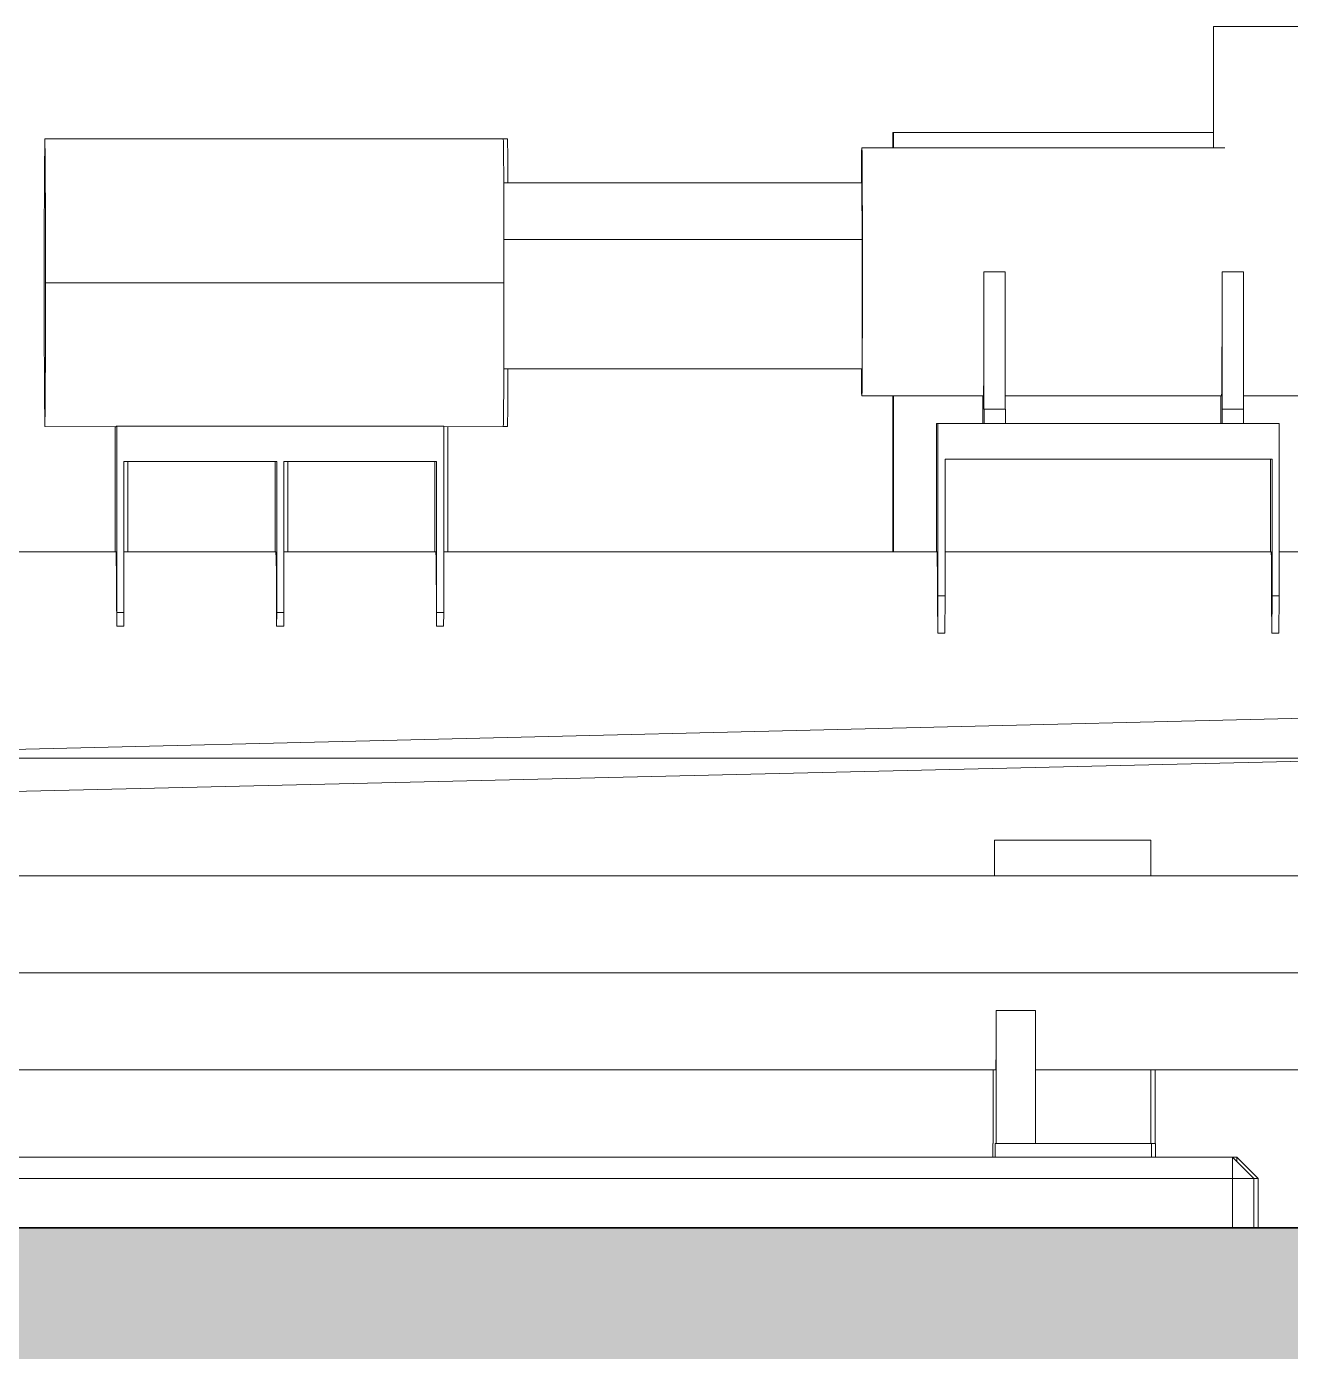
# Model space of a CAD drawing. Header units: centimetres. Extents: x -11896 to 2794, y -437 to 1921.
# Drawn here: x 249.7 to 427.5, y 76.6 to 263 of the extents above; entities that cross this region are included whole.
import ezdxf

# ---------------------------------------------------------------- set-up
doc = ezdxf.new("R2010")
doc.units = ezdxf.units.CM
doc.linetypes.add('Centre', pattern=[3.175, 0.635, -0.475, 1.59, -0.475])
for name, color, linetype, lineweight in [('A-FLOR', 7, 'Continuous', 9), ('A-FLOR-LEVL', 7, 'Continuous', 9), ('A-FLOR-PATT', 7, 'Continuous', 35), ('M-EQPM', 7, 'Continuous', 9), ('M-HVAC-DUCT', 7, 'Continuous', 9)]:
    doc.layers.add(name, color=color, linetype=linetype, lineweight=lineweight)

# ---------------------------------------------------------------- blocks, each defined once
blk = doc.blocks.new('PQ_RVR_EST-01_ZZ_ZZ_MO_T_A_rvt-2-Sección 2-2')
at = {"layer": 'A-FLOR-PATT', "lineweight": 9, "true_color": 0x9a9a9a}
blk.add_hatch(color=253, dxfattribs=at).paths.add_polyline_path([(-115.52, 44), (-115.52, 94), (-5125.17, 94), (-5125.17, 44), (-133.39, 44)])
at = {"layer": 'A-FLOR', "lineweight": 35}
blk.add_line((-327.25, 94), (-1483.52, 94), dxfattribs=at)
blk = doc.blocks.new('bomba 4 - bomba 4-1381577-Sección 2-2')
at = {"layer": 'M-EQPM'}
for p, q in [((-1079.1, 245.97), (-1079.1, 248.1)), ((-1079.1, 245.97), (-1079.1, 248.1)), ((-1079.1, 248.1), (-1078.98, 248.1)), ((-1078.98, 248.1), (-1079.1, 248.1)), ((-1033.99, 248.1), (-1078.98, 248.1)), ((-1078.98, 248.1), (-1078.98, 245.97)), ((-1078.98, 245.97), (-1078.98, 248.1)), ((-1033.99, 248.1), (-1078.98, 248.1)), ((-1198.43, 243.54), (-1198.41, 246.08)), ((-1198.41, 246.08), (-1198.43, 243.54)), ((-1198.41, 246.08), (-1198.39, 247.21)), ((-1198.39, 247.21), (-1198.41, 246.08)), ((-1198.39, 247.21), (-1198.37, 246.83)), ((-1198.37, 246.83), (-1198.39, 247.21)), ((-1133.89, 247.21), (-1198.39, 247.21)), ((-1198.37, 246.83), (-1198.34, 244.98)), ((-1198.34, 244.98), (-1198.37, 246.83)), ((-1133.89, 247.21), (-1133.87, 246.83)), ((-1133.89, 247.21), (-1133.87, 246.83)), ((-1133.87, 246.83), (-1133.84, 244.98)), ((-1133.87, 246.83), (-1133.84, 244.98)), ((-1198.34, 244.98), (-1198.32, 241.8)), ((-1198.32, 241.8), (-1198.34, 244.98)), ((-1133.84, 244.98), (-1133.83, 241.8)), ((-1133.84, 244.98), (-1133.83, 241.8)), ((-1083.5, 244), (-1083.48, 245.47)), ((-1083.48, 245.47), (-1083.5, 244)), ((-1083.48, 245.47), (-1083.46, 245.97)), ((-1083.46, 245.97), (-1083.48, 245.47)), ((-1083.44, 245.97), (-1083.46, 245.97)), ((-1083.46, 245.97), (-1083.44, 245.97)), ((-1083.42, 245.27), (-1083.44, 245.97)), ((-1083.44, 245.97), (-1032.39, 245.97)), ((-1083.42, 245.27), (-1083.44, 245.97)), ((-1083.44, 245.97), (-1032.39, 245.97)), ((-1083.4, 243.2), (-1083.42, 245.27)), ((-1083.4, 243.2), (-1083.42, 245.27)), ((-1198.45, 239.78), (-1198.43, 243.54)), ((-1198.43, 243.54), (-1198.45, 239.78)), ((-1083.51, 241.64), (-1083.5, 244)), ((-1083.5, 244), (-1083.51, 241.64)), ((-1083.39, 239.95), (-1083.4, 243.2)), ((-1083.39, 239.95), (-1083.4, 243.2)), ((-1198.32, 241.8), (-1198.31, 237.52)), ((-1198.31, 237.52), (-1198.32, 241.8)), ((-1133.83, 241.8), (-1133.81, 237.52)), ((-1133.83, 241.8), (-1133.81, 237.52)), ((-1133.82, 241.02), (-1083.46, 241.02)), ((-1133.82, 241.02), (-1083.46, 241.02)), ((-1083.52, 241.02), (-1083.51, 241.64)), ((-1083.51, 241.64), (-1083.52, 241.02)), ((-1083.42, 233.07), (-1083.46, 241.02)), ((-1083.42, 233.07), (-1083.46, 241.02)), ((-1198.46, 235.06), (-1198.45, 239.78)), ((-1198.45, 239.78), (-1198.46, 235.06)), ((-1083.37, 235.77), (-1083.39, 239.95)), ((-1083.37, 235.77), (-1083.39, 239.95)), ((-1198.31, 237.52), (-1198.3, 232.45)), ((-1198.3, 232.45), (-1198.31, 237.52)), ((-1133.81, 237.52), (-1133.8, 232.45)), ((-1133.8, 232.45), (-1133.81, 237.52)), ((-1198.47, 229.74), (-1198.46, 235.06)), ((-1198.46, 235.06), (-1198.47, 229.74)), ((-1083.37, 231), (-1083.37, 235.77)), ((-1083.37, 231), (-1083.37, 235.77)), ((-1133.8, 233.07), (-1083.42, 233.07)), ((-1133.8, 233.07), (-1083.42, 233.07)), ((-1083.42, 214.87), (-1083.42, 233.07)), ((-1083.42, 214.87), (-1083.42, 233.07)), ((-1198.3, 232.45), (-1198.3, 226.98)), ((-1198.3, 226.98), (-1198.3, 232.45)), ((-1133.8, 232.45), (-1133.8, 226.98)), ((-1133.8, 232.45), (-1133.8, 226.98)), ((-1198.47, 224.22), (-1198.47, 229.74)), ((-1198.47, 229.74), (-1198.47, 224.22)), ((-1083.37, 231), (-1083.37, 226.03)), ((-1083.37, 226.03), (-1083.37, 231)), ((-1063.27, 228.51), (-1066.27, 228.51)), ((-1066.27, 228.51), (-1066.27, 223.99)), ((-1063.27, 228.51), (-1066.27, 228.51)), ((-1066.27, 228.51), (-1066.27, 209.17)), ((-1066.27, 209.17), (-1066.27, 228.51)), ((-1066.27, 223.99), (-1066.27, 228.51)), ((-1063.27, 228.51), (-1063.27, 209.17)), ((-1063.27, 209.17), (-1063.27, 228.51)), ((-1032.77, 223.99), (-1032.77, 228.51)), ((-1032.77, 228.51), (-1029.77, 228.51)), ((-1032.77, 209.17), (-1032.77, 228.51)), ((-1032.77, 228.51), (-1029.77, 228.51)), ((-1032.77, 209.17), (-1032.77, 228.51)), ((-1032.77, 223.99), (-1032.77, 228.51)), ((-1029.77, 209.17), (-1029.77, 228.51)), ((-1029.77, 209.17), (-1029.77, 228.51)), ((-1133.8, 226.98), (-1198.3, 226.98)), ((-1133.8, 226.98), (-1198.3, 226.98)), ((-1198.3, 226.98), (-1198.3, 221.51)), ((-1198.3, 226.98), (-1198.3, 221.51)), ((-1133.8, 226.98), (-1133.8, 221.51)), ((-1133.8, 226.98), (-1133.8, 221.51)), ((-1083.37, 226.03), (-1083.37, 221.26)), ((-1083.37, 221.26), (-1083.37, 226.03)), ((-1198.46, 218.9), (-1198.47, 224.22)), ((-1198.47, 224.22), (-1198.46, 218.9)), ((-1066.27, 223.99), (-1066.28, 219.78)), ((-1066.28, 219.78), (-1066.27, 223.99)), ((-1032.78, 219.78), (-1032.77, 223.99)), ((-1032.78, 219.78), (-1032.77, 223.99)), ((-1198.3, 221.51), (-1198.31, 216.45)), ((-1198.3, 221.51), (-1198.31, 216.45)), ((-1133.8, 221.51), (-1133.81, 216.45)), ((-1133.8, 221.51), (-1133.81, 216.45)), ((-1083.37, 221.26), (-1083.39, 217.08)), ((-1083.39, 217.08), (-1083.37, 221.26)), ((-1198.45, 214.19), (-1198.46, 218.9)), ((-1198.46, 218.9), (-1198.45, 214.19)), ((-1066.28, 219.78), (-1066.29, 216.17)), ((-1066.29, 216.17), (-1066.28, 219.78)), ((-1032.79, 216.17), (-1032.78, 219.78)), ((-1032.79, 216.17), (-1032.78, 219.78)), ((-1198.31, 216.45), (-1198.32, 212.16)), ((-1198.31, 216.45), (-1198.32, 212.16)), ((-1133.81, 216.45), (-1133.83, 212.16)), ((-1133.81, 216.45), (-1133.83, 212.16)), ((-1083.39, 217.08), (-1083.4, 213.83)), ((-1083.39, 217.08), (-1083.4, 213.83)), ((-1133.82, 214.87), (-1083.42, 214.87)), ((-1083.42, 214.87), (-1133.82, 214.87)), ((-1083.51, 214.87), (-1083.5, 212.79)), ((-1083.51, 214.87), (-1083.5, 212.79)), ((-1066.29, 216.17), (-1066.3, 213.39)), ((-1066.3, 213.39), (-1066.29, 216.17)), ((-1032.81, 213.39), (-1032.79, 216.17)), ((-1032.81, 213.39), (-1032.79, 216.17)), ((-1198.43, 210.42), (-1198.45, 214.19)), ((-1198.45, 214.19), (-1198.43, 210.42)), ((-1083.5, 212.79), (-1083.48, 211.49)), ((-1083.5, 212.79), (-1083.48, 211.49)), ((-1083.4, 213.83), (-1083.42, 211.76)), ((-1083.42, 211.76), (-1083.4, 213.83)), ((-1066.3, 213.39), (-1066.32, 211.65)), ((-1066.32, 211.65), (-1066.3, 213.39)), ((-1032.82, 211.65), (-1032.81, 213.39)), ((-1032.82, 211.65), (-1032.81, 213.39)), ((-1198.32, 212.16), (-1198.34, 208.98)), ((-1198.32, 212.16), (-1198.34, 208.98)), ((-1133.83, 212.16), (-1133.84, 208.98)), ((-1133.83, 212.16), (-1133.84, 208.98)), ((-1083.48, 211.49), (-1083.46, 211.05)), ((-1083.48, 211.49), (-1083.46, 211.05)), ((-1083.46, 211.05), (-1083.44, 211.05)), ((-1083.46, 211.05), (-1083.44, 211.05)), ((-1083.42, 211.76), (-1083.44, 211.05)), ((-1083.44, 211.05), (-1083.42, 211.76)), ((-1066.34, 211.05), (-1083.44, 211.05)), ((-1083.44, 211.05), (-1066.34, 211.05)), ((-1079.1, 189.1), (-1079.1, 211.05)), ((-1079.1, 189.1), (-1079.1, 211.05)), ((-1078.98, 211.05), (-1078.98, 189.1)), ((-1078.98, 189.1), (-1078.98, 211.05)), ((-1066.44, 209.17), (-1066.44, 211.05)), ((-1066.44, 209.17), (-1066.44, 211.05)), ((-1066.32, 211.65), (-1066.34, 211.05)), ((-1066.34, 211.05), (-1066.32, 211.65)), ((-1032.84, 211.05), (-1063.27, 211.05)), ((-1063.27, 211.05), (-1032.84, 211.05)), ((-1032.94, 211.05), (-1032.94, 209.17)), ((-1032.94, 209.17), (-1032.94, 211.05)), ((-1032.84, 211.05), (-1032.82, 211.65)), ((-1032.84, 211.05), (-1032.82, 211.65)), ((-1016.44, 211.05), (-1029.77, 211.05)), ((-1016.44, 211.05), (-1029.77, 211.05)), ((-1198.41, 207.88), (-1198.43, 210.42)), ((-1198.43, 210.42), (-1198.41, 207.88)), ((-1198.37, 207.13), (-1198.34, 208.98)), ((-1198.34, 208.98), (-1198.37, 207.13)), ((-1133.87, 207.13), (-1133.84, 208.98)), ((-1133.84, 208.98), (-1133.87, 207.13)), ((-1066.45, 207.17), (-1066.45, 209.17)), ((-1066.44, 209.17), (-1066.45, 209.17)), ((-1066.45, 209.17), (-1066.45, 207.17)), ((-1066.45, 209.17), (-1066.44, 209.17)), ((-1066.25, 209.17), (-1066.27, 209.17)), ((-1066.27, 209.17), (-1066.25, 209.17)), ((-1063.25, 209.17), (-1066.25, 209.17)), ((-1066.25, 209.17), (-1066.25, 207.17)), ((-1063.25, 209.17), (-1066.25, 209.17)), ((-1066.25, 207.17), (-1066.25, 209.17)), ((-1063.25, 209.17), (-1063.25, 207.17)), ((-1063.25, 207.17), (-1063.25, 209.17)), ((-1032.95, 209.17), (-1032.95, 207.17)), ((-1032.95, 209.17), (-1032.94, 209.17)), ((-1032.95, 209.17), (-1032.95, 207.17)), ((-1032.95, 209.17), (-1032.94, 209.17)), ((-1032.77, 209.17), (-1032.76, 209.17)), ((-1032.77, 209.17), (-1032.76, 209.17)), ((-1032.76, 207.17), (-1032.76, 209.17)), ((-1032.76, 209.17), (-1029.76, 209.17)), ((-1032.76, 209.17), (-1029.76, 209.17)), ((-1032.76, 207.17), (-1032.76, 209.17)), ((-1029.76, 207.17), (-1029.76, 209.17)), ((-1029.76, 207.17), (-1029.76, 209.17)), ((-1198.39, 206.75), (-1198.41, 207.88)), ((-1198.41, 207.88), (-1198.39, 206.75)), ((-1198.37, 207.13), (-1198.39, 206.75)), ((-1198.37, 207.13), (-1198.39, 206.75)), ((-1133.87, 207.13), (-1133.89, 206.75)), ((-1133.87, 207.13), (-1133.89, 206.75)), ((-1072.96, 207.17), (-1072.75, 207.17)), ((-1072.96, 207.17), (-1072.96, 189.11)), ((-1072.96, 189.11), (-1072.96, 207.17)), ((-1072.96, 207.17), (-1072.75, 207.17)), ((-1072.75, 207.17), (-1024.75, 207.17)), ((-1024.75, 207.17), (-1072.75, 207.17)), ((-1072.75, 207.17), (-1072.75, 182.94)), ((-1072.75, 207.17), (-1072.75, 182.94)), ((-1024.75, 182.94), (-1024.75, 207.17)), ((-1024.75, 207.17), (-1024.75, 182.94)), ((-1188.38, 206.72), (-1198.39, 206.75)), ((-1198.39, 206.75), (-1188.39, 206.72)), ((-1188.5, 189.1), (-1188.5, 206.72)), ((-1188.5, 206.72), (-1188.5, 189.1)), ((-1188.37, 206.82), (-1188.38, 206.72)), ((-1188.37, 206.82), (-1188.38, 206.72)), ((-1188.27, 206.82), (-1188.37, 206.82)), ((-1188.37, 206.82), (-1188.27, 206.82)), ((-1142.27, 206.82), (-1188.27, 206.82)), ((-1188.27, 180.58), (-1188.27, 206.82)), ((-1188.27, 206.82), (-1142.27, 206.82)), ((-1188.27, 206.82), (-1188.27, 180.58)), ((-1142.27, 206.82), (-1142.27, 180.58)), ((-1142.27, 206.82), (-1142.27, 180.58)), ((-1142.27, 206.72), (-1133.89, 206.75)), ((-1133.89, 206.75), (-1142.27, 206.72)), ((-1187.27, 201.82), (-1165.77, 201.82)), ((-1187.27, 201.82), (-1187.27, 180.58)), ((-1187.27, 180.58), (-1187.27, 201.82)), ((-1187.27, 201.82), (-1165.77, 201.82)), ((-1166, 201.82), (-1166, 189.1)), ((-1166, 189.1), (-1166, 201.82)), ((-1165.77, 201.82), (-1165.77, 180.58)), ((-1165.77, 201.82), (-1165.77, 180.58)), ((-1164.77, 201.82), (-1164.77, 180.58)), ((-1164.77, 201.82), (-1143.27, 201.82)), ((-1164.77, 201.82), (-1164.77, 180.58)), ((-1164.77, 201.82), (-1143.27, 201.82)), ((-1143.5, 201.82), (-1143.5, 189.1)), ((-1143.5, 189.1), (-1143.5, 201.82)), ((-1143.27, 201.82), (-1143.27, 180.58)), ((-1143.27, 201.82), (-1143.27, 180.58)), ((-1071.75, 202.17), (-1071.75, 182.94)), ((-1025.75, 202.17), (-1071.75, 202.17)), ((-1071.75, 202.17), (-1071.75, 182.94)), ((-1025.75, 202.17), (-1071.75, 202.17)), ((-1025.96, 202.17), (-1025.96, 189.11)), ((-1025.96, 202.17), (-1025.96, 189.11)), ((-1025.75, 202.17), (-1025.75, 182.94)), ((-1025.75, 202.17), (-1025.75, 182.94)), ((-1188.37, 189.1), (-1223.67, 189.09)), ((-1188.37, 189.1), (-1188.34, 188.2)), ((-1188.34, 188.2), (-1188.37, 189.1)), ((-1165.87, 189.1), (-1187.27, 189.1)), ((-1165.84, 188.2), (-1165.87, 189.1)), ((-1165.87, 189.1), (-1165.84, 188.2)), ((-1143.37, 189.1), (-1164.77, 189.1)), ((-1143.34, 188.2), (-1143.37, 189.1)), ((-1143.37, 189.1), (-1143.34, 188.2)), ((-1072.87, 189.11), (-1142.27, 189.1)), ((-1072.87, 189.11), (-1072.84, 188.16)), ((-1072.87, 189.11), (-1072.84, 188.16)), ((-1025.87, 189.11), (-1071.75, 189.11)), ((-1025.84, 188.16), (-1025.87, 189.11)), ((-1025.87, 189.11), (-1025.84, 188.16)), ((-1004.33, 189.08), (-1024.75, 189.11)), ((-1188.34, 188.2), (-1188.32, 186.08)), ((-1188.34, 188.2), (-1188.32, 186.08)), ((-1165.82, 186.08), (-1165.84, 188.2)), ((-1165.84, 188.2), (-1165.82, 186.08)), ((-1143.32, 186.08), (-1143.34, 188.2)), ((-1143.34, 188.2), (-1143.32, 186.08)), ((-1072.84, 188.16), (-1072.82, 185.85)), ((-1072.84, 188.16), (-1072.82, 185.85)), ((-1025.82, 185.85), (-1025.84, 188.16)), ((-1025.82, 185.85), (-1025.84, 188.16)), ((-1188.32, 186.08), (-1188.3, 182.85)), ((-1188.32, 186.08), (-1188.3, 182.85)), ((-1165.8, 182.85), (-1165.82, 186.08)), ((-1165.82, 186.08), (-1165.8, 182.85)), ((-1143.3, 182.85), (-1143.32, 186.08)), ((-1143.32, 186.08), (-1143.3, 182.85)), ((-1072.82, 185.85), (-1072.8, 182.27)), ((-1072.82, 185.85), (-1072.8, 182.27)), ((-1025.8, 182.27), (-1025.82, 185.85)), ((-1025.82, 185.85), (-1025.8, 182.27)), ((-1188.28, 178.66), (-1188.3, 182.85)), ((-1188.3, 182.85), (-1188.28, 178.66)), ((-1165.78, 178.66), (-1165.8, 182.85)), ((-1165.8, 182.85), (-1165.78, 178.66)), ((-1143.28, 178.66), (-1143.3, 182.85)), ((-1143.3, 182.85), (-1143.28, 178.66)), ((-1072.78, 177.65), (-1072.75, 182.94)), ((-1072.75, 182.94), (-1072.78, 177.65)), ((-1072.75, 182.94), (-1071.75, 182.94)), ((-1072.75, 182.94), (-1071.75, 182.94)), ((-1071.75, 182.94), (-1071.78, 177.65)), ((-1071.78, 177.65), (-1071.75, 182.94)), ((-1025.75, 182.94), (-1025.78, 177.65)), ((-1025.78, 177.65), (-1025.75, 182.94)), ((-1025.75, 182.94), (-1024.75, 182.94)), ((-1024.75, 182.94), (-1025.75, 182.94)), ((-1024.78, 177.65), (-1024.75, 182.94)), ((-1024.75, 182.94), (-1024.78, 177.65)), ((-1072.8, 182.27), (-1072.78, 177.65)), ((-1072.8, 182.27), (-1072.78, 177.65)), ((-1025.78, 177.65), (-1025.8, 182.27)), ((-1025.8, 182.27), (-1025.78, 177.65)), ((-1188.28, 178.66), (-1188.27, 180.58)), ((-1188.28, 178.66), (-1188.27, 180.58)), ((-1188.27, 180.58), (-1187.27, 180.58)), ((-1188.27, 180.58), (-1187.27, 180.58)), ((-1187.28, 178.66), (-1187.27, 180.58)), ((-1187.28, 178.66), (-1187.27, 180.58)), ((-1165.77, 180.58), (-1165.78, 178.66)), ((-1165.77, 180.58), (-1165.78, 178.66)), ((-1164.77, 180.58), (-1165.77, 180.58)), ((-1164.77, 180.58), (-1165.77, 180.58)), ((-1164.77, 180.58), (-1164.78, 178.66)), ((-1164.77, 180.58), (-1164.78, 178.66)), ((-1143.27, 180.58), (-1143.28, 178.66)), ((-1143.27, 180.58), (-1143.28, 178.66)), ((-1142.27, 180.58), (-1143.27, 180.58)), ((-1142.27, 180.58), (-1143.27, 180.58)), ((-1142.27, 180.58), (-1142.28, 178.66)), ((-1142.27, 180.58), (-1142.28, 178.66)), ((-1187.28, 178.66), (-1188.28, 178.66)), ((-1188.28, 178.66), (-1187.28, 178.66)), ((-1164.78, 178.66), (-1165.78, 178.66)), ((-1164.78, 178.66), (-1165.78, 178.66)), ((-1142.28, 178.66), (-1143.28, 178.66)), ((-1142.28, 178.66), (-1143.28, 178.66)), ((-1072.78, 177.65), (-1071.78, 177.65)), ((-1072.78, 177.65), (-1071.78, 177.65)), ((-1025.78, 177.65), (-1024.78, 177.65)), ((-1025.78, 177.65), (-1024.78, 177.65)), ((-1004.23, 166.13), (-1223.67, 160.82)), ((-1004.23, 166.13), (-1223.67, 160.82)), ((-1223.67, 160.08), (-1004.23, 160.08)), ((-1004.23, 160.08), (-1223.67, 160.08)), ((-1004.23, 160.08), (-1217.87, 155.06)), ((-1217.87, 155.06), (-1004.23, 160.08)), ((-1064.78, 148.53), (-1064.8, 144.23)), ((-1064.78, 148.53), (-1064.8, 144.23)), ((-1042.78, 148.53), (-1064.78, 148.53)), ((-1064.78, 143.54), (-1064.78, 148.53)), ((-1064.78, 148.53), (-1042.78, 148.53)), ((-1064.78, 143.54), (-1064.78, 148.53)), ((-1042.78, 148.53), (-1042.78, 143.54)), ((-1042.78, 143.54), (-1042.78, 148.53)), ((-1064.8, 143.54), (-1064.8, 144.23)), ((-1064.8, 144.23), (-1064.8, 143.54)), ((-1233.55, 143.54), (-988.11, 143.54)), ((-1233.52, 129.9), (-988.05, 129.9)), ((-1233.52, 129.9), (-988.05, 129.9)), ((-1064.55, 124.6), (-1064.56, 121.18)), ((-1064.55, 124.6), (-1064.56, 121.18)), ((-1064.55, 124.6), (-1064.54, 124.6)), ((-1064.55, 124.6), (-1064.54, 124.6)), ((-1064.54, 124.6), (-1059.04, 124.6)), ((-1064.54, 124.6), (-1064.54, 105.88)), ((-1059.04, 124.6), (-1064.54, 124.6)), ((-1064.54, 124.6), (-1064.54, 105.88)), ((-1059.04, 105.88), (-1059.04, 124.6)), ((-1059.04, 124.6), (-1059.04, 105.88)), ((-1064.57, 118.51), (-1064.56, 121.18)), ((-1064.56, 121.18), (-1064.57, 118.51)), ((-1064.59, 116.81), (-1064.57, 118.51)), ((-1064.57, 118.51), (-1064.59, 116.81)), ((-1064.61, 116.22), (-1204.04, 116.22)), ((-1064.96, 105.88), (-1064.96, 116.22)), ((-1064.96, 105.88), (-1064.96, 116.22)), ((-1064.61, 116.22), (-1064.59, 116.81)), ((-1064.59, 116.81), (-1064.61, 116.22)), ((-988.11, 116.27), (-1059.04, 116.22)), ((-1042.78, 116.24), (-1042.78, 105.88)), ((-1042.78, 105.88), (-1042.78, 116.24)), ((-1065.03, 103.93), (-1065.03, 105.88)), ((-1064.96, 105.88), (-1065.03, 105.88)), ((-1064.96, 105.88), (-1065.03, 105.88)), ((-1065.03, 105.88), (-1065.03, 103.93)), ((-1064.71, 103.93), (-1064.71, 105.88)), ((-1064.54, 105.88), (-1064.71, 105.88)), ((-1064.71, 105.88), (-1064.71, 103.93)), ((-1064.54, 105.88), (-1064.71, 105.88)), ((-1064.54, 105.88), (-1059.04, 105.88)), ((-1059.04, 105.88), (-1064.54, 105.88)), ((-1042.71, 105.88), (-1059.04, 105.88)), ((-1059.04, 105.88), (-1042.71, 105.88)), ((-1042.71, 105.88), (-1042.71, 103.93)), ((-1042.71, 103.93), (-1042.71, 105.88)), ((-1031.3, 103.93), (-1232.7, 103.93)), ((-1031.3, 103.93), (-1232.7, 103.93)), ((-1031.3, 103.93), (-1028.3, 100.93)), ((-1031.29, 100.93), (-1031.3, 103.93)), ((-1028.3, 100.93), (-1031.3, 103.93)), ((-1031.3, 103.93), (-1031.29, 100.93)), ((-1031.29, 100.93), (-1232.68, 100.93)), ((-1031.29, 100.93), (-1232.68, 100.93)), ((-1031.29, 100.93), (-1031.29, 94.07)), ((-1031.29, 94.07), (-1031.29, 100.93)), ((-1031.29, 100.93), (-1028.3, 100.93)), ((-1031.29, 100.93), (-1028.3, 100.93)), ((-1028.3, 100.93), (-1028.3, 94.07)), ((-1028.3, 94.07), (-1028.3, 100.93)), ((-1232.68, 94.07), (-1031.29, 94.07)), ((-1031.29, 94.07), (-1232.68, 94.07)), ((-1031.29, 94.07), (-1028.3, 94.07)), ((-1031.29, 94.07), (-1028.3, 94.07))]:
    blk.add_line(p, q, dxfattribs=at)
blk = doc.blocks.new('bomba 4 - bomba 4-V104-Sección 2-2')
at = {"layer": 'M-EQPM'}
for p, q in [((-1133.31, 247.21), (-1133.89, 247.21)), ((-1133.31, 247.21), (-1133.29, 246.83)), ((-1133.31, 247.21), (-1133.29, 246.83)), ((-1133.29, 246.83), (-1133.27, 244.98)), ((-1133.29, 246.83), (-1133.27, 244.98)), ((-1133.27, 244.98), (-1133.25, 241.8)), ((-1133.27, 244.98), (-1133.25, 241.8)), ((-1133.25, 241.8), (-1133.24, 241.02)), ((-1133.25, 241.8), (-1133.24, 241.02)), ((-1133.24, 214.87), (-1133.25, 212.16)), ((-1133.24, 214.87), (-1133.25, 212.16)), ((-1133.25, 212.16), (-1133.27, 208.98)), ((-1133.25, 212.16), (-1133.27, 208.98)), ((-1133.29, 207.13), (-1133.27, 208.98)), ((-1133.27, 208.98), (-1133.29, 207.13)), ((-1133.29, 207.13), (-1133.31, 206.75)), ((-1133.29, 207.13), (-1133.31, 206.75)), ((-1141.69, 206.72), (-1141.69, 189.1)), ((-1141.69, 206.72), (-1141.69, 189.1)), ((-1133.89, 206.75), (-1133.31, 206.75)), ((-1133.31, 206.75), (-1133.89, 206.75)), ((-1186.69, 201.82), (-1186.69, 189.1)), ((-1186.69, 189.1), (-1186.69, 201.82)), ((-1164.19, 201.82), (-1164.19, 189.1)), ((-1164.19, 201.82), (-1164.19, 189.1)), ((-1042.2, 116.24), (-1042.2, 105.88)), ((-1042.2, 105.88), (-1042.2, 116.24)), ((-1042.14, 105.88), (-1042.71, 105.88)), ((-1042.71, 105.88), (-1042.14, 105.88)), ((-1042.14, 105.88), (-1042.14, 103.93)), ((-1042.14, 103.93), (-1042.14, 105.88)), ((-1030.72, 103.93), (-1031.3, 103.93)), ((-1030.72, 103.93), (-1031.3, 103.93)), ((-1030.72, 103.93), (-1027.72, 100.93)), ((-1030.72, 103.35), (-1030.72, 103.93)), ((-1027.72, 100.93), (-1030.72, 103.93)), ((-1030.72, 103.93), (-1030.72, 103.35)), ((-1028.3, 100.93), (-1027.72, 100.93)), ((-1028.3, 100.93), (-1027.72, 100.93)), ((-1027.72, 100.93), (-1027.72, 94.07)), ((-1027.72, 94.07), (-1027.72, 100.93)), ((-1028.3, 94.07), (-1027.72, 94.07)), ((-1028.3, 94.07), (-1027.72, 94.07))]:
    blk.add_line(p, q, dxfattribs=at)
blk = doc.blocks.new('PQ_RVR_MEP-01_ZZ_ZZ_MO_T_A_rvt-2-Sección 2-2')
at = {"layer": 'M-HVAC-DUCT', "color": 6, "true_color": 0xff00ff}
for p, q in [((-1033.99, 263.03), (-1033.99, 245.97)), ((-1026.99, 263.03), (-1033.99, 263.03)), ((-1019.99, 263.03), (-1026.99, 263.03))]:
    blk.add_line(p, q, dxfattribs=at)
at = {"layer": 'M-EQPM', "lineweight": 9}
for name in ['bomba 4 - bomba 4-1381577-Sección 2-2', 'bomba 4 - bomba 4-V104-Sección 2-2']:
    blk.add_blockref(name, (0, 0), dxfattribs=at)

msp = doc.modelspace()

# ---------------------------------------------------------------- hatches: boundary and pattern name
at = {"layer": 'A-FLOR-PATT', "lineweight": 9, "true_color": 0x9a9a9a}
msp.add_hatch(color=253, dxfattribs=at).paths.add_polyline_path([(1317.265, 44), (1317.265, 94), (-3674.508, 94), (-3674.508, 44), (1261.618, 44)])

# ---------------------------------------------------------------- linework, layer by layer
at = {"layer": 'A-FLOR', "lineweight": 35}
msp.add_line((-32.858, 94), (1123.413, 94), dxfattribs=at)
at = {"layer": 'A-FLOR-LEVL', "color": 253, "linetype": 'Centre', "true_color": 0xaaaaaa}
msp.add_line((-4027.666, 94), (1679.934, 94), dxfattribs=at)

# ---------------------------------------------------------------- block references
at = {"lineweight": 5}
for name in ['PQ_RVR_EST-01_ZZ_ZZ_MO_T_A_rvt-2-Sección 2-2', 'PQ_RVR_MEP-01_ZZ_ZZ_MO_T_A_rvt-2-Sección 2-2']:
    msp.add_blockref(name, (1450.659, 0), dxfattribs=at)

doc.saveas('drawing.dxf')
